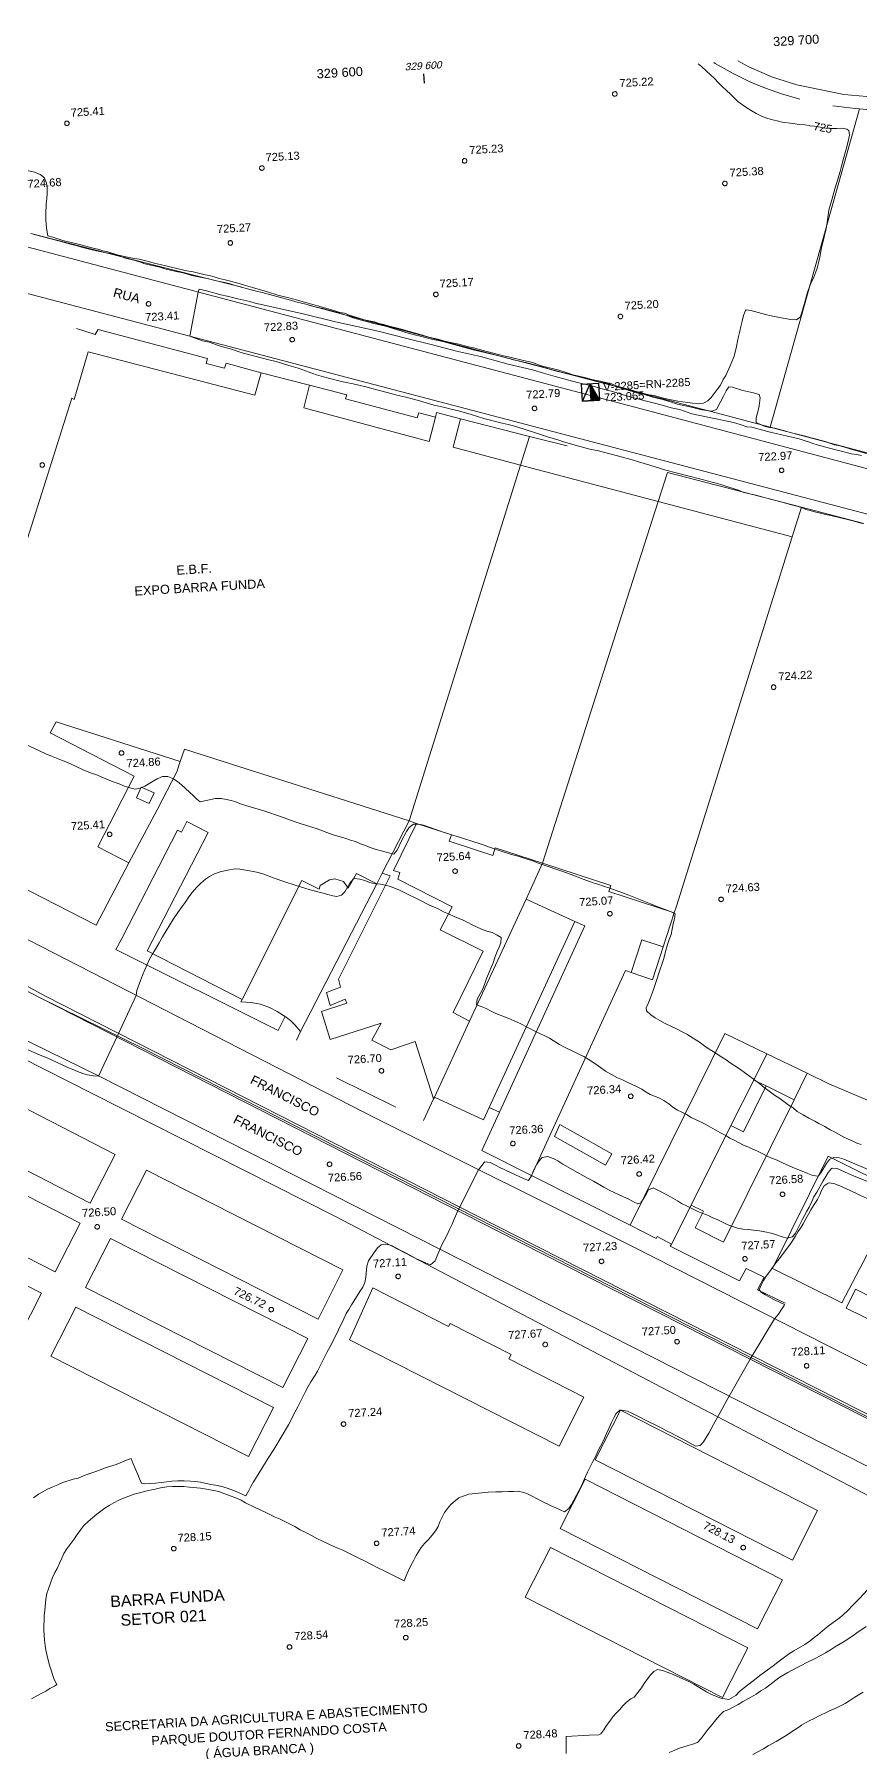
# Model space of a CAD drawing. Header units: metres. Extents: x 329311 to 330425, y 7396637 to 7397287.
# Drawn here: x 329525.1 to 329705.7, y 7396868.5 to 7397244.2 of the extents above; entities that cross this region are included whole.
import ezdxf
from ezdxf.enums import TextEntityAlignment as Align

# ---------------------------------------------------------------- set-up
doc = ezdxf.new("R2010")
doc.units = ezdxf.units.M
doc.layers.get('0').update_dxf_attribs({"lineweight": 18})
for name, color, linetype, lineweight in [('100_SIST_VIARIO_MEIO_FIO', 8, 'Continuous', 18), ('108_SEP_FIS_CANT_CENT_ILHA', 9, 'Continuous', 18), ('144_P_DUPLA_ASF_TOP', 7, 'Continuous', 18), ('160_P_SIMP_ASF_TOP', 7, 'Continuous', 18), ('206_MURO_E_MURO_ARRIMO', 9, 'Continuous', 18), ('216_EDIF_NOTAVEL', 9, 'Continuous', 18), ('218_EDIF_NOTAVEL_TOP', 7, 'Continuous', 18), ('506_LM_DISTRITO_TOP', 12, 'Continuous', 18), ('510_LM_SETOR_FISCAL_TOP', 134, 'Continuous', 18), ('600_CURVA_MESTRA', 9, 'Continuous', 18), ('602_CURVA_MESTRA_TOP', 9, 'Continuous', 18), ('604_CURVA_INTERM', 9, 'Continuous', 18), ('606_PTO_COTADO', 9, 'Continuous', 18), ('624_SEGM_CURVA_MESTRA', 14, 'Continuous', 18), ('626_SEGM_CURVA_INTERM', 7, 'Continuous', 18), ('712_V_REDE_SEC_II_PLANIALT', 7, 'Continuous', 18), ('902_MALHA_TEXTO_COORD_UTM', 7, 'Continuous', 13)]:
    doc.layers.add(name, color=color, linetype=linetype, lineweight=lineweight)
doc.layers.add('910_COORD_UTM_COR_ALEGRE', color=7, linetype='Continuous')
doc.styles.get("Standard").update_dxf_attribs({"font": 'arial.ttf'})
doc.styles.add('Style-Arial', font='arial.ttf', dxfattribs={"height": 2})

# ---------------------------------------------------------------- blocks, each defined once
blk = doc.blocks.new('SP20')
at = {"color": 0, "linetype": 'Continuous', "lineweight": 25}
for p, q in [((-1.85, -1.85), (0, 1.85)), ((-1.85, -1.85), (-1.85, 1.85)), ((-1.85, 1.85), (1.83, 1.85)), ((0, 1.85), (1.83, -1.85)), ((0, 1.85), (1.83, -1.85)), ((0, -1.85), (0, 1.85)), ((0.05, 1.63), (1.75, -1.8)), ((0.05, -1.8), (0.05, 1.63)), ((0.1, 1.42), (1.67, -1.75)), ((0.1, -1.75), (0.1, 1.42)), ((0.15, 1.21), (1.59, -1.7)), ((0.15, -1.7), (0.15, 1.21)), ((0.2, 0.99), (1.51, -1.65)), ((0.2, -1.65), (0.2, 0.99)), ((0.25, 0.78), (1.43, -1.6)), ((0.25, -1.6), (0.25, 0.78)), ((0.3, 0.56), (1.35, -1.55)), ((0.3, -1.55), (0.3, 0.56)), ((0.35, 0.35), (1.27, -1.5)), ((0.35, -1.5), (0.35, 0.35)), ((0.4, 0.14), (1.18, -1.45)), ((0.4, -1.45), (0.4, 0.14)), ((1.83, 1.85), (1.83, -1.85)), ((-1.85, -1.85), (1.83, -1.85)), ((1.83, -1.85), (-1.85, -1.85)), ((1.83, -1.85), (0, -1.85)), ((1.75, -1.8), (0.05, -1.8)), ((1.67, -1.75), (0.1, -1.75)), ((1.59, -1.7), (0.15, -1.7)), ((1.51, -1.65), (0.2, -1.65)), ((1.43, -1.6), (0.25, -1.6)), ((1.35, -1.55), (0.3, -1.55)), ((1.27, -1.5), (0.35, -1.5)), ((1.18, -1.45), (0.4, -1.45)), ((0.45, -0.08), (1.1, -1.4)), ((0.45, -1.4), (0.45, -0.08)), ((1.1, -1.4), (0.45, -1.4)), ((0.5, -0.29), (1.02, -1.35)), ((0.5, -1.35), (0.5, -0.29)), ((1.02, -1.35), (0.5, -1.35)), ((0.55, -0.5), (0.94, -1.3)), ((0.55, -1.3), (0.55, -0.5)), ((0.94, -1.3), (0.55, -1.3)), ((0.6, -0.72), (0.86, -1.25)), ((0.6, -1.25), (0.6, -0.72)), ((0.86, -1.25), (0.6, -1.25)), ((0.65, -0.93), (0.78, -1.2)), ((0.65, -1.2), (0.65, -0.93)), ((0.78, -1.2), (0.65, -1.2))]:
    blk.add_line(p, q, dxfattribs=at)
blk = doc.blocks.new('SP09')
at = {"color": 0, "linetype": 'Continuous'}
blk.add_lwpolyline([(-0.03, -0.51), (-0.14, -0.49), (-0.24, -0.46), (-0.31, -0.42), (-0.35, -0.39), (-0.42, -0.31), (-0.47, -0.24), (-0.51, -0.15), (-0.52, -0.09), (-0.52, 0.03), (-0.51, 0.11), (-0.48, 0.2), (-0.44, 0.27), (-0.4, 0.33), (-0.32, 0.39), (-0.23, 0.44), (-0.15, 0.48), (-0.1, 0.48), (-0.03, 0.48), (0.08, 0.48), (0.19, 0.44), (0.27, 0.4), (0.35, 0.32), (0.41, 0.23), (0.46, 0.11), (0.48, 0.03), (0.48, -0.03), (0.47, -0.08), (0.44, -0.21), (0.38, -0.3), (0.31, -0.38), (0.23, -0.44), (0.1, -0.49), (0.02, -0.51)], close=True, dxfattribs=at)

msp = doc.modelspace()

# ---------------------------------------------------------------- linework, layer by layer
at = {"layer": '100_SIST_VIARIO_MEIO_FIO'}
for points in [[(329678.888, 7397238.356), (329681.235, 7397237.094), (329686.469, 7397234.784), (329691.757, 7397233.157), (329702.028, 7397231.039), (329707.062, 7397230.552)], [(329819.765, 7397119.389), (329656.365, 7397162.646), (329523.464, 7397197.698)], [(329867.574, 7396871.964), (329845.803, 7396883.083), (329774.35, 7396918.953), (329655.803, 7396979.163), (329599.67, 7397007.19), (329494.173, 7397061.336), (329464.496, 7397076.166), (329463.35, 7397077.013), (329462.183, 7397079.682), (329462.049, 7397082.246), (329515.087, 7397187.232), (329518.264, 7397188.524), (329519.012, 7397188.562), (329519.93, 7397188.475)], [(329519.93, 7397188.475), (329758.258, 7397125.823), (329820.862, 7397109.088), (329851.422, 7397100.456)], [(329743.478, 7396664.674), (329750.841, 7396679.382), (329787.168, 7396752.325), (329838.14, 7396855.849), (329839.325, 7396859.816), (329838.454, 7396862.626), (329837.769, 7396863.536), (329800.981, 7396882.207), (329730.399, 7396919.294), (329539.28, 7397016.399), (329483.751, 7397043.591)]]:
    msp.add_lwpolyline(points, dxfattribs=at)
at = {"layer": '108_SEP_FIS_CANT_CENT_ILHA'}
msp.add_lwpolyline([(329526.51, 7397033.422), (329626.372, 7396982.501), (329731.831, 7396928.982), (329760.448, 7396913.938), (329787.512, 7396899.162), (329837.951, 7396873.714), (329839.124, 7396873.75), (329839.523, 7396874.497), (329838.142, 7396876.155), (329775.818, 7396908.153), (329751.91, 7396919.765), (329626.083, 7396983.651), (329527.381, 7397033.982), (329500.802, 7397048.433), (329458.108, 7397069.588), (329457.401, 7397068.783), (329457.811, 7397067.969), (329470.875, 7397060.501), (329505.52, 7397042.89), (329519.416, 7397037.192), (329521.844, 7397035.836)], close=True, dxfattribs=at)
msp.add_lwpolyline([(329526.51, 7397033.422), (329548.904, 7397022.407), (329715.477, 7396937.691), (329747.198, 7396921.085)], dxfattribs=at)
at = {"layer": '206_MURO_E_MURO_ARRIMO'}
for p, q in [((329673.638, 7397237.985), (329673.933, 7397237.806)), ((329673.933, 7397237.806), (329677.868, 7397235.582)), ((329677.868, 7397235.582), (329681.495, 7397233.795)), ((329681.495, 7397233.795), (329684.874, 7397232.381)), ((329684.874, 7397232.381), (329688.374, 7397231.167)), ((329688.374, 7397231.167), (329692.43, 7397230.005)), ((329699.599, 7397228.544), (329704.586, 7397227.971)), ((329704.586, 7397227.971), (329705.424, 7397227.899)), ((329705.424, 7397227.899), (329711.121, 7397227.408)), ((329538.241, 7397197.072), (329524.337, 7397200.629)), ((329550.18, 7397193.993), (329538.241, 7397197.072)), ((329561.122, 7397191.256), (329550.18, 7397193.993)), ((329570.18, 7397188.936), (329561.122, 7397191.256)), ((329570.423, 7397188.871), (329570.18, 7397188.936)), ((329614.452, 7397177.074), (329585.093, 7397184.94)), ((329534.333, 7397179.844), (329538.364, 7397178.521)), ((329538.364, 7397178.521), (329539.045, 7397179.648)), ((329539.045, 7397179.648), (329562.933, 7397173.312)), ((329641.886, 7397169.856), (329614.452, 7397177.074)), ((329562.933, 7397173.312), (329562.674, 7397172.192)), ((329562.674, 7397172.192), (329566.637, 7397171.154)), ((329566.637, 7397171.154), (329566.998, 7397172.255)), ((329566.998, 7397172.255), (329574.633, 7397170.165)), ((329674.091, 7397161.416), (329641.886, 7397169.856)), ((329585.235, 7397167.437), (329593.388, 7397165.339)), ((329593.388, 7397165.339), (329593.13, 7397164.477)), ((329593.13, 7397164.477), (329608.761, 7397160.308)), ((329608.761, 7397160.308), (329609.15, 7397161.447)), ((329609.15, 7397161.447), (329612.749, 7397160.479)), ((329618.23, 7397160.108), (329633.329, 7397156.23)), ((329685.93, 7397158.27), (329674.091, 7397161.416)), ((329716.839, 7397150.057), (329685.93, 7397158.27)), ((329633.329, 7397156.23), (329641.517, 7397154.172)), ((329663.513, 7397148.391), (329692.783, 7397140.782)), ((329692.783, 7397140.782), (329706.379, 7397137.247)), ((329493.099, 7397035.236), (329537.606, 7397012.668)), ((329591.117, 7397016.008), (329604.111, 7397009.643)), ((329537.606, 7397012.668), (329591.034, 7396985.613)), ((329622.897, 7397000.147), (329633.719, 7396994.691)), ((329633.719, 7396994.691), (329655.298, 7396983.812)), ((329591.034, 7396985.613), (329804.078, 7396873.93)), ((329655.298, 7396983.812), (329661.014, 7396980.93)), ((329661.014, 7396980.93), (329661.213, 7396981.359)), ((329661.213, 7396981.359), (329664.383, 7396979.648)), ((329664.383, 7396979.648), (329664.09, 7396979.192)), ((329664.09, 7396979.192), (329679.256, 7396971.682)), ((329679.256, 7396971.682), (329680.668, 7396974.333)), ((329680.668, 7396974.333), (329684.587, 7396972.431)), ((329684.587, 7396972.431), (329683.175, 7396969.678)), ((329683.175, 7396969.678), (329689.174, 7396966.742))]:
    msp.add_line(p, q, dxfattribs=at)
for points in [[(329705.424, 7397227.899), (329685.93, 7397158.27)], [(329633.329, 7397156.23), (329631.373, 7397149.98)], [(329661.473, 7397142.029), (329663.513, 7397148.391)], [(329690.749, 7397134.295), (329692.783, 7397140.782)], [(329545.769, 7397063.018), (329551.901, 7397074.635), (329556.239, 7397082.957), (329556.977, 7397085.161)], [(329601.148, 7397060.767), (329599.947, 7397058.435)], [(329632.562, 7397055.097), (329636.191, 7397062.945)], [(329662.529, 7397044.649), (329664.963, 7397052.113)], [(329633.719, 7396994.691), (329654.271, 7397039.486), (329655.551, 7397039.05)], [(329583.296, 7397026.125), (329582.351, 7397024.292)], [(329685.203, 7397021.274), (329676.049, 7397025.706), (329655.298, 7396983.812)], [(329682.335, 7397015.539), (329677.36, 7397005.592)], [(329693.98, 7397017.024), (329698.782, 7397014.699), (329720.319, 7397005.614), (329752.489, 7396994.993), (329753.627, 7396994.222), (329754.185, 7396993.621), (329754.538, 7396993), (329754.719, 7396992.334), (329754.648, 7396989.098), (329754.478, 7396983.914), (329754.351, 7396971.407), (329748.603, 7396958.209)], [(329610.168, 7397006.732), (329612.332, 7397011.404)], [(329622.897, 7397000.147), (329626.745, 7397008.534)], [(329668.669, 7396988.217), (329664.383, 7396979.648)]]:
    msp.add_lwpolyline(points, dxfattribs=at)
at = {"layer": '216_EDIF_NOTAVEL'}
msp.add_lwpolyline([(329514.803, 7397106.247), (329533.244, 7397164.614), (329533.815, 7397164.329), (329536.879, 7397174.736), (329573.272, 7397165.247), (329574.633, 7397170.165), (329585.235, 7397167.437), (329583.965, 7397162.535), (329611.406, 7397155.172), (329612.749, 7397160.479), (329612.979, 7397161.458), (329618.23, 7397160.108), (329616.609, 7397153.88), (329631.373, 7397149.98), (329607.05, 7397072.252), (329557.895, 7397087.898), (329556.977, 7397085.161), (329529.816, 7397093.881), (329528.573, 7397091.469), (329546.909, 7397082.019), (329538.932, 7397066.542), (329545.769, 7397063.018), (329538.587, 7397049.412), (329498.175, 7397070.117)], dxfattribs=at)
for points in [[(329631.373, 7397149.98), (329607.05, 7397072.252), (329608.652, 7397071.64), (329616.253, 7397069.162), (329615.79, 7397067.742), (329625.269, 7397064.651), (329625.815, 7397066.328), (329636.191, 7397062.945), (329652.871, 7397115.211), (329661.473, 7397142.029)], [(329661.473, 7397142.029), (329652.871, 7397115.211), (329636.191, 7397062.945), (329651.111, 7397058.08), (329650.683, 7397056.769), (329664.963, 7397052.113), (329665.438, 7397053.569), (329690.749, 7397134.295)], [(329548.43, 7397079.598), (329547.385, 7397077.22), (329550.206, 7397075.982), (329551.251, 7397078.36)], [(329570.482, 7397033.131), (329549.731, 7397043.825), (329563.044, 7397069.659), (329558.41, 7397072.047), (329557.214, 7397069.725), (329556.397, 7397070.146), (329544.19, 7397046.459), (329542.897, 7397044.119), (329578.354, 7397026.394), (329579.913, 7397029.42), (329579.576, 7397029.664), (329578.178, 7397030.509), (329576.488, 7397031.382), (329574.5, 7397032.111), (329572.39, 7397032.532), (329570.242, 7397032.652)], [(329601.148, 7397060.767), (329602.862, 7397060.208), (329591.572, 7397037.618), (329592.027, 7397035.843), (329588.918, 7397034.719), (329589.758, 7397031.857), (329593.058, 7397033.233), (329593.365, 7397032.371), (329587.818, 7397030.545), (329589.739, 7397024.383), (329600.864, 7397027.994), (329598.852, 7397024.264), (329602.998, 7397022.124), (329608.303, 7397024.001), (329612.332, 7397011.404), (329612.515, 7397011.8), (329620.226, 7397028.454), (329616.597, 7397030.298), (329623.158, 7397043.696), (329613.787, 7397048.392), (329616.396, 7397053.402), (329604.523, 7397059.442), (329605.001, 7397060.906), (329603.62, 7397061.357), (329608.652, 7397071.64), (329607.05, 7397072.252)], [(329570.482, 7397033.131), (329570.242, 7397032.652), (329572.39, 7397032.532), (329574.5, 7397032.111), (329576.488, 7397031.382), (329578.178, 7397030.509), (329579.576, 7397029.664), (329579.913, 7397029.42), (329581.108, 7397028.555), (329582.006, 7397027.591), (329583.296, 7397026.125), (329599.947, 7397058.435), (329595.474, 7397060.685), (329593.652, 7397057.504), (329592.642, 7397058.925), (329590.772, 7397059.535), (329589.604, 7397059.344), (329587.58, 7397058.103), (329587.309, 7397057.272), (329583.574, 7397059.175)], [(329632.562, 7397055.097), (329643.199, 7397050.244), (329624.528, 7397009.551), (329623.292, 7397006.856), (329612.515, 7397011.8), (329620.226, 7397028.454)], [(329643.199, 7397050.244), (329624.528, 7397009.551), (329626.745, 7397008.534), (329645.418, 7397049.232)], [(329662.529, 7397044.649), (329660.19, 7397037.473), (329655.551, 7397039.05), (329657.872, 7397046.167)], [(329500.74, 7397020.896), (329495.278, 7397010.29), (329537.303, 7396988.647), (329542.765, 7396999.253)], [(329685.203, 7397021.274), (329682.335, 7397015.539), (329685.049, 7397014.268), (329691.177, 7397011.234), (329693.98, 7397017.024)], [(329668.669, 7396988.217), (329677.36, 7397005.592), (329680.083, 7397004.243), (329685.049, 7397014.268), (329691.177, 7397011.234), (329675.758, 7396980.106), (329669.495, 7396983.208), (329671.325, 7396986.902)], [(329491.84, 7397006.393), (329486.377, 7396995.727), (329529.611, 7396973.58), (329535.075, 7396984.245)], [(329639.959, 7397005.831), (329638.78, 7397003.229), (329649.914, 7396996.917), (329651.317, 7396999.392)], [(329712.494, 7396987.651), (329713.931, 7396990.404), (329714.298, 7396991.106), (329698.597, 7396998.883), (329686.442, 7396974.343), (329701.618, 7396966.826)], [(329549.567, 7396995.862), (329592.547, 7396974.017), (329587.096, 7396963.292), (329544.116, 7396985.137)], [(329498.33, 7396983.346), (329493.54, 7396973.925), (329512.317, 7396964.378), (329495.255, 7396930.823), (329476.295, 7396940.463), (329471.495, 7396931.023), (329499.976, 7396916.542), (329526.627, 7396968.958)], [(329541.727, 7396980.938), (329584.832, 7396959.066), (329579.389, 7396948.339), (329536.284, 7396970.21)], [(329599.105, 7396970.091), (329615.638, 7396961.689), (329615.958, 7396962.319), (329629.291, 7396955.543), (329628.795, 7396954.566), (329645.224, 7396946.217), (329639.77, 7396935.485), (329593.96, 7396958.766)], [(329704.562, 7396969.803), (329702.547, 7396965.702), (329734.984, 7396949.763), (329736.9, 7396953.427)], [(329534.179, 7396965.924), (329577.375, 7396943.961), (329571.915, 7396933.223), (329528.719, 7396955.186)], [(329653.176, 7396943.361), (329696.284, 7396921.453), (329690.771, 7396910.607), (329647.664, 7396932.515)], [(329645.461, 7396928.25), (329688.647, 7396906.303), (329683.175, 7396895.535), (329639.988, 7396917.482)], [(329637.926, 7396913.357), (329681.047, 7396891.375), (329675.512, 7396880.516), (329632.39, 7396902.499)]]:
    msp.add_lwpolyline(points, close=True, dxfattribs=at)
at = {"layer": '600_CURVA_MESTRA', "elevation": 725, "flags": 128}
msp.add_lwpolyline([(329694.442, 7397224.216), (329693.478, 7397224.36), (329692.296, 7397224.479), (329690.985, 7397224.703), (329688.577, 7397224.973), (329687.423, 7397225.231), (329686.174, 7397225.577), (329685.183, 7397225.876), (329684.031, 7397226.291), (329682.877, 7397226.859), (329681.778, 7397227.488), (329680.839, 7397228.072), (329679.851, 7397228.744), (329678.88, 7397229.511), (329678.059, 7397230.279), (329677.348, 7397230.991), (329676.315, 7397231.97), (329675.481, 7397232.684), (329674.596, 7397233.556), (329673.741, 7397234.539), (329672.839, 7397235.421), (329672.029, 7397236.128), (329670.898, 7397237.158), (329670.169, 7397237.74)], dxfattribs=at)
at = {"layer": '600_CURVA_MESTRA'}
for points, elevation in [([(329658.621, 7397165.598), (329659.503, 7397165.39), (329660.577, 7397165.187), (329662.572, 7397164.642), (329663.634, 7397164.387), (329664.651, 7397164.21), (329665.754, 7397163.979), (329666.831, 7397163.791), (329667.921, 7397163.66), (329668.945, 7397163.561), (329670.164, 7397163.408), (329671.327, 7397163.554), (329672.273, 7397164.01), (329673.024, 7397164.789), (329673.648, 7397165.66), (329674.36, 7397166.518), (329675.038, 7397167.496), (329675.674, 7397168.721), (329676.201, 7397169.585), (329677.197, 7397171.72), (329677.658, 7397172.897), (329678.053, 7397173.839), (329678.591, 7397175.934), (329678.818, 7397177.122), (329678.986, 7397178.12), (329679.262, 7397179.298), (329679.533, 7397180.262), (329679.834, 7397181.486), (329680.092, 7397182.711), (329680.543, 7397183.823), (329680.7, 7397183.967), (329681.715, 7397183.78), (329684.933, 7397182.945), (329686.152, 7397182.626), (329688.359, 7397182.156), (329690.416, 7397181.821), (329691.648, 7397181.749), (329692.543, 7397182.423), (329693.485, 7397185.639), (329694.119, 7397187.799), (329694.514, 7397188.945), (329694.89, 7397189.909), (329695.376, 7397190.876), (329696.168, 7397193.011), (329696.516, 7397194.226), (329696.77, 7397195.449), (329696.998, 7397196.724), (329697.224, 7397197.868), (329697.486, 7397198.973), (329697.826, 7397200.209), (329698.133, 7397201.634), (329698.376, 7397203.053), (329698.767, 7397205.694), (329699.004, 7397206.756), (329699.407, 7397207.996), (329700.073, 7397210.417), (329700.49, 7397211.743), (329701.217, 7397214.175), (329701.53, 7397215.316), (329701.896, 7397216.761), (329702.571, 7397219.046), (329702.857, 7397220.16), (329703.25, 7397222.137), (329703.137, 7397223.137), (329702.683, 7397223.425), (329701.578, 7397223.637), (329700.499, 7397223.594)], 725), ([(329506.848, 7397213.873), (329506.969, 7397213.862), (329508.197, 7397213.894), (329509.261, 7397214.128), (329510.242, 7397214.645), (329510.949, 7397215.392), (329512, 7397215.744), (329513.045, 7397215.709), (329516.286, 7397215.335), (329517.626, 7397215.16), (329518.81, 7397215.071), (329519.909, 7397214.887), (329521.036, 7397214.762), (329522.306, 7397214.6), (329523.532, 7397214.396), (329525.149, 7397214.06), (329526.355, 7397213.554), (329526.948, 7397213.066)], 725), ([(329527.91, 7397210.285), (329527.872, 7397209.392), (329527.795, 7397208.267), (329527.681, 7397207.077), (329527.585, 7397204.833), (329527.608, 7397203.731), (329527.68, 7397202.414), (329527.809, 7397201.345), (329528.057, 7397200.151), (329529.103, 7397199.797), (329531.293, 7397199.12), (329532.507, 7397198.778), (329533.513, 7397198.564), (329535.567, 7397198.06), (329537.942, 7397197.438), (329538.945, 7397197.19), (329540.087, 7397196.851), (329541.151, 7397196.585), (329543.212, 7397195.991), (329545.743, 7397195.349), (329546.993, 7397195.19), (329548.02, 7397194.983), (329550.025, 7397194.48), (329551.287, 7397194.147), (329552.553, 7397193.837), (329553.812, 7397193.569), (329554.994, 7397193.292), (329558.399, 7397192.447), (329559.824, 7397192.237), (329562.165, 7397191.664), (329563.268, 7397191.459), (329564.407, 7397191.146), (329565.493, 7397190.811), (329566.793, 7397190.524), (329567.955, 7397190.217), (329569.007, 7397189.893), (329570.084, 7397189.625), (329571.254, 7397189.23), (329572.741, 7397188.83), (329576.045, 7397187.884), (329578.331, 7397187.146), (329580.414, 7397186.6), (329582.635, 7397186.059), (329583.812, 7397185.682), (329584.903, 7397185.416), (329586.962, 7397184.779), (329588.26, 7397184.442), (329590.791, 7397183.7), (329591.886, 7397183.378), (329592.897, 7397183.183), (329593.895, 7397182.792), (329596.069, 7397182.11), (329597.205, 7397181.787), (329598.285, 7397181.51), (329599.409, 7397181.284), (329600.412, 7397180.983), (329601.441, 7397180.748), (329602.643, 7397180.376), (329604.772, 7397179.835), (329608.071, 7397178.899), (329609.194, 7397178.605), (329610.329, 7397178.265), (329611.302, 7397177.949), (329613.592, 7397177.433), (329614.711, 7397177.118), (329616.806, 7397176.631), (329617.867, 7397176.401), (329619.983, 7397175.833), (329621.068, 7397175.614), (329623.164, 7397175.066), (329624.295, 7397174.724), (329626.517, 7397174.137), (329627.655, 7397173.868), (329628.754, 7397173.649), (329631.991, 7397172.896), (329633.029, 7397172.671), (329634.067, 7397172.422), (329635.077, 7397171.99), (329636.14, 7397171.639), (329637.344, 7397171.307), (329639.482, 7397170.806), (329641.756, 7397170.113), (329642.816, 7397169.762), (329643.81, 7397169.54), (329645.898, 7397169.011), (329646.96, 7397168.703), (329647.981, 7397168.475), (329648.836, 7397168.322)], 725), ([(329521.2, 7397089.838), (329526.227, 7397087.535), (329527.627, 7397086.868), (329528.823, 7397086.327), (329531.045, 7397085.445), (329532.327, 7397084.998), (329533.953, 7397084.213), (329535.897, 7397083.329), (329537.579, 7397082.667), (329538.874, 7397082.181), (329539.837, 7397081.789), (329541.05, 7397081.233), (329542.311, 7397080.715), (329543.637, 7397080.306), (329544.817, 7397079.788), (329545.988, 7397079.445), (329547.102, 7397079.17), (329548.196, 7397079.382), (329549.221, 7397079.833), (329551.034, 7397080.92), (329551.95, 7397081.41), (329553.087, 7397081.911), (329554.248, 7397081.93), (329555.333, 7397081.452), (329556.366, 7397080.834), (329557.278, 7397080.103), (329559.898, 7397077.675), (329560.617, 7397076.93), (329561.346, 7397076.401), (329562.369, 7397076.56), (329564.687, 7397077.11), (329565.887, 7397077.088), (329567.096, 7397076.916), (329568.076, 7397076.684), (329569.105, 7397076.337), (329570.132, 7397075.966), (329572.513, 7397075.186), (329573.779, 7397074.847), (329575.277, 7397074.409), (329576.581, 7397073.957), (329577.814, 7397073.5), (329578.916, 7397073.148), (329581.852, 7397072.079), (329583.179, 7397071.627), (329585.539, 7397070.907), (329586.9, 7397070.467), (329590.199, 7397069.243), (329592.956, 7397068.403), (329594.163, 7397067.971), (329595.305, 7397067.7), (329596.411, 7397067.164), (329597.434, 7397066.802), (329598.518, 7397066.389), (329599.602, 7397066.03), (329601.674, 7397065.441), (329603.682, 7397064.916), (329604.369, 7397065.822), (329605.353, 7397067.82), (329606.444, 7397069.883), (329607.008, 7397070.76), (329607.987, 7397071.468), (329609.037, 7397071.501), (329610.147, 7397071.303), (329612.863, 7397070.303), (329614.243, 7397069.832), (329616.786, 7397069.033), (329618.206, 7397068.58), (329621.397, 7397067.519), (329623.007, 7397067.012), (329624.371, 7397066.536), (329627.757, 7397065.4), (329629.189, 7397064.96), (329631.022, 7397064.423), (329632.815, 7397063.826), (329634.034, 7397063.442), (329635.042, 7397063.028), (329636.111, 7397062.649), (329640.612, 7397061.115), (329642.82, 7397060.343), (329645.02, 7397059.467), (329647.255, 7397058.677), (329648.258, 7397058.338), (329649.508, 7397057.969), (329650.91, 7397057.514), (329653.632, 7397056.488), (329655.055, 7397055.958), (329659.774, 7397054.037), (329660.98, 7397053.558), (329663.333, 7397052.711), (329664.439, 7397052.231), (329665.132, 7397051.891), (329664.998, 7397050.782), (329664.706, 7397049.687), (329664.534, 7397048.518), (329664.249, 7397047.393), (329663.881, 7397046.285), (329663.5, 7397045.209), (329663.202, 7397044.177), (329662.616, 7397041.879), (329662.213, 7397040.822), (329661.895, 7397039.753), (329661.505, 7397038.687), (329661.245, 7397037.713), (329660.468, 7397035.585), (329660.095, 7397034.505), (329659.721, 7397033.343), (329659.246, 7397032.275), (329658.853, 7397031.325), (329658.865, 7397030.672), (329659.848, 7397029.825), (329660.801, 7397029.173), (329661.829, 7397028.551), (329662.996, 7397027.91), (329665.583, 7397026.641), (329666.516, 7397026.168), (329667.678, 7397025.551), (329670.715, 7397023.648), (329671.63, 7397022.929), (329672.557, 7397022.328), (329673.485, 7397021.769), (329675.369, 7397020.575), (329676.293, 7397019.991), (329677.206, 7397019.341), (329678.996, 7397018.147), (329680.831, 7397016.799), (329682.769, 7397015.349), (329683.657, 7397014.704), (329684.615, 7397013.938), (329685.701, 7397013.116), (329686.9, 7397012.254), (329688.063, 7397011.483), (329690.058, 7397009.976), (329690.957, 7397009.438), (329691.825, 7397008.695), (329693.101, 7397007.904), (329694.37, 7397007.24), (329695.655, 7397006.54), (329696.549, 7397006.08), (329697.848, 7397005.382), (329699.047, 7397004.686), (329699.967, 7397004.257), (329701.882, 7397003.166), (329702.853, 7397002.671), (329703.878, 7397002.25), (329704.892, 7397001.762), (329705.848, 7397001.42)], 725), ([(329663.88, 7396868.494), (329664.925, 7396868.969), (329665.894, 7396869.373), (329667.973, 7396870.084), (329668.99, 7396870.353), (329670.014, 7396870.711), (329670.819, 7396871.572), (329672.403, 7396873.632), (329673.214, 7396874.659), (329674.032, 7396875.649), (329674.946, 7396876.707), (329675.737, 7396877.466), (329676.874, 7396877.96), (329677.856, 7396878.441), (329678.938, 7396879.041), (329679.869, 7396879.593), (329681.833, 7396880.678), (329682.832, 7396881.295), (329683.864, 7396881.974), (329684.89, 7396882.626), (329687.186, 7396884.328), (329688.045, 7396884.986), (329688.89, 7396885.524), (329689.787, 7396886.021), (329691.794, 7396887.101), (329692.812, 7396887.632), (329693.804, 7396888.104), (329695.757, 7396889.104), (329696.856, 7396889.671), (329698.028, 7396890.322), (329699.14, 7396890.987), (329699.974, 7396891.556), (329702.07, 7396892.792), (329704.014, 7396894.067), (329704.903, 7396894.668), (329706.909, 7396896.071)], 730)]:
    msp.add_lwpolyline(points, dxfattribs=dict(at, elevation=elevation))
at = {"layer": '604_CURVA_INTERM'}
for points, elevation in [([(329525.067, 7397200.378), (329530.685, 7397198.916), (329533.189, 7397198.257), (329534.207, 7397197.984), (329535.358, 7397197.643), (329538.045, 7397197.013), (329539.351, 7397196.713), (329541.637, 7397196.243), (329542.871, 7397195.942), (329543.985, 7397195.606), (329545.037, 7397195.268), (329547.146, 7397194.731), (329548.273, 7397194.36), (329549.231, 7397194.022), (329550.276, 7397193.759), (329552.489, 7397193.24), (329553.634, 7397192.898), (329556.078, 7397192.31), (329557.227, 7397192.095), (329558.321, 7397191.825), (329559.517, 7397191.44), (329560.961, 7397191.165), (329562.164, 7397190.965), (329563.207, 7397190.703), (329564.25, 7397190.418), (329565.573, 7397190.107), (329566.709, 7397189.888), (329567.885, 7397189.623), (329568.95, 7397189.285), (329572.506, 7397188.345), (329573.677, 7397188.034), (329574.856, 7397187.697), (329577.284, 7397187.084), (329578.386, 7397186.768), (329581.099, 7397186.086), (329582.214, 7397185.705), (329584.449, 7397185.166), (329586.765, 7397184.557), (329588.134, 7397184.244), (329589.484, 7397183.9), (329590.806, 7397183.533), (329593.486, 7397182.703), (329594.71, 7397182.217), (329595.787, 7397181.881), (329596.82, 7397181.638), (329599.276, 7397180.956), (329601.865, 7397180.335), (329604.439, 7397179.591), (329607.039, 7397178.791), (329608.196, 7397178.477), (329609.428, 7397178.198), (329611.587, 7397177.607), (329614.356, 7397177.039), (329616.749, 7397176.377), (329618.883, 7397175.756), (329619.915, 7397175.504), (329621.291, 7397175.134), (329622.636, 7397174.821), (329624.803, 7397174.286), (329626.332, 7397173.935), (329628.795, 7397173.274), (329629.837, 7397173.032), (329630.943, 7397172.801), (329633.607, 7397172.153), (329636.048, 7397171.487), (329637.092, 7397171.186), (329638.158, 7397170.812), (329639.208, 7397170.536), (329640.455, 7397170.25), (329641.562, 7397169.967), (329644.341, 7397169.34), (329645.531, 7397169.03), (329647.715, 7397168.385), (329648.806, 7397168.129), (329648.848, 7397168.12)], 724), ([(329648.928, 7397166.774), (329646.924, 7397167.312), (329644.101, 7397167.99), (329641.613, 7397168.616), (329638.896, 7397169.344), (329636.344, 7397170.104), (329633.94, 7397170.837), (329628.681, 7397172.082), (329622.574, 7397173.762), (329617.356, 7397174.935), (329611.813, 7397176.391), (329606.515, 7397177.671), (329600.225, 7397179.267), (329590.946, 7397181.316), (329584.141, 7397183.025), (329574.361, 7397185.168), (329573.349, 7397185.402), (329572.164, 7397185.735), (329569.56, 7397186.318), (329568.384, 7397186.631), (329567.206, 7397186.917), (329565.839, 7397187.216), (329562.732, 7397188.102), (329561.103, 7397188.459), (329560.873, 7397187.807), (329559.084, 7397178.199), (329560.43, 7397177.643), (329561.835, 7397177.191), (329563.282, 7397176.845), (329564.331, 7397176.53), (329565.336, 7397176.124), (329566.756, 7397175.703), (329567.741, 7397175.454), (329569.664, 7397174.804), (329570.764, 7397174.442), (329572.208, 7397174.083), (329574.978, 7397173.348), (329576.355, 7397173.024), (329577.921, 7397172.621), (329579.56, 7397172.158), (329581.209, 7397171.656), (329582.715, 7397171.167), (329586.763, 7397169.752), (329588.273, 7397169.285), (329589.93, 7397168.837), (329591.612, 7397168.444), (329593.266, 7397168.082), (329594.754, 7397167.729), (329597.576, 7397167.111), (329599.152, 7397166.672), (329603.294, 7397165.579), (329604.32, 7397165.306), (329606.252, 7397164.859), (329607.983, 7397164.43), (329609.566, 7397163.992), (329611.141, 7397163.483), (329612.8, 7397163.03), (329614.541, 7397162.636), (329616.217, 7397162.21), (329617.774, 7397161.847), (329620.587, 7397161.076), (329621.918, 7397160.618), (329623.331, 7397160.18), (329627.312, 7397159.172), (329628.631, 7397158.846), (329629.834, 7397158.574), (329631.006, 7397158.226), (329632.175, 7397157.815), (329634.608, 7397157.061), (329637.259, 7397156.201), (329639.693, 7397155.476), (329640.769, 7397155.114), (329643.054, 7397154.42), (329644.285, 7397154.082), (329646.786, 7397153.432), (329648.131, 7397153.16), (329650.877, 7397152.479), (329652.543, 7397152.01), (329655.745, 7397151.148), (329657.111, 7397150.727), (329658.403, 7397150.353), (329659.597, 7397149.986), (329660.772, 7397149.602), (329663.103, 7397148.878), (329667.65, 7397147.682), (329671.039, 7397146.809), (329672.159, 7397146.518), (329673.28, 7397146.271), (329674.384, 7397146.001), (329675.34, 7397145.671), (329676.68, 7397145.261), (329679.008, 7397144.48), (329680.181, 7397144.032), (329682.756, 7397143.389), (329684.882, 7397142.804), (329688.313, 7397141.933), (329689.309, 7397141.662), (329690.606, 7397141.284), (329691.728, 7397141.018), (329692.765, 7397140.727), (329693.697, 7397140.319), (329694.669, 7397140.068), (329695.924, 7397139.703), (329696.949, 7397139.469), (329698.025, 7397139.178), (329699.158, 7397138.955), (329701.569, 7397138.413), (329702.567, 7397138.173), (329704.275, 7397137.704), (329706.034, 7397137.253)], 723), ([(329705.922, 7397152.072), (329704.771, 7397152.277), (329703.718, 7397152.487), (329701.421, 7397153.047), (329700.244, 7397153.365), (329698.914, 7397153.691), (329696.519, 7397154.322), (329695.492, 7397154.659), (329694.542, 7397154.999), (329693.389, 7397155.372), (329692.236, 7397155.718), (329689.685, 7397156.332), (329687.206, 7397156.898), (329685.951, 7397157.209), (329681.904, 7397158.26), (329680.79, 7397158.393), (329679.557, 7397158.81), (329678.429, 7397159.143), (329677.242, 7397159.436), (329675.804, 7397159.721), (329674.462, 7397160.032), (329673.302, 7397160.238), (329672.262, 7397160.464), (329668.812, 7397161.199), (329666.398, 7397162.057), (329665.341, 7397162.289), (329664.303, 7397162.548), (329662.325, 7397163.122), (329660.935, 7397163.475), (329658.891, 7397163.934), (329656.408, 7397164.633), (329655.325, 7397164.951), (329653.068, 7397165.605)], 723)]:
    msp.add_lwpolyline(points, dxfattribs=dict(at, elevation=elevation))
at = {"layer": '604_CURVA_INTERM', "flags": 128}
for points, elevation in [([(329657.772, 7397165.599), (329658.214, 7397165.499), (329660.287, 7397164.854), (329662.469, 7397164.298), (329663.614, 7397163.985), (329664.609, 7397163.692), (329665.673, 7397163.31), (329666.701, 7397163.059), (329668.696, 7397162.623), (329669.846, 7397162.348), (329670.985, 7397162.108), (329672.113, 7397161.924), (329673.196, 7397161.785), (329674.175, 7397162.145), (329675.813, 7397165.209), (329676.314, 7397166.222), (329676.892, 7397167.126), (329677.686, 7397166.998), (329679.973, 7397166.333), (329681.235, 7397166.034), (329682.305, 7397165.8), (329683.491, 7397165.418), (329683.716, 7397164.676), (329683.618, 7397163.563), (329683.441, 7397162.536), (329682.862, 7397160.335), (329682.83, 7397159.305), (329683.809, 7397158.838), (329684.851, 7397158.455), (329685.859, 7397158.195), (329686.949, 7397158.051), (329689.323, 7397157.42), (329690.306, 7397157.131), (329692.419, 7397156.599), (329693.663, 7397156.31), (329694.778, 7397155.976), (329695.833, 7397155.698), (329696.879, 7397155.457), (329697.95, 7397155.133), (329699.98, 7397154.425), (329701.158, 7397154.22), (329702.445, 7397153.833), (329703.544, 7397153.478), (329704.613, 7397153.161), (329706.955, 7397152.528)], 724), ([(329523.375, 7397022.276), (329525.668, 7397021.289), (329526.727, 7397020.839), (329527.903, 7397020.377), (329530.049, 7397019.362), (329531.016, 7397018.924), (329532.372, 7397018.274), (329533.386, 7397017.894), (329534.516, 7397017.413), (329535.687, 7397016.965), (329536.707, 7397016.668), (329537.928, 7397016.463), (329539.121, 7397016.419), (329543.115, 7397024.955), (329547.317, 7397034.06), (329547.507, 7397035.148), (329548.31, 7397037.285), (329548.695, 7397038.479), (329550.23, 7397041.981), (329550.86, 7397042.971), (329551.589, 7397044.196), (329552.334, 7397045.537), (329553.105, 7397046.873), (329555.528, 7397050.819), (329556.415, 7397052.199), (329557.378, 7397053.523), (329558.027, 7397054.384), (329558.855, 7397055.586), (329559.592, 7397056.572), (329560.511, 7397057.641), (329561.497, 7397058.594), (329562.514, 7397059.491), (329563.374, 7397060.05), (329564.442, 7397060.599), (329565.703, 7397061.047), (329567.299, 7397061.437), (329569.002, 7397061.733), (329569.997, 7397061.615), (329572.55, 7397061.204), (329573.993, 7397060.951), (329575.272, 7397060.581), (329577.485, 7397059.703), (329579.812, 7397058.897), (329582.097, 7397058.143), (329584.232, 7397057.47), (329585.385, 7397057.133), (329587.896, 7397056.51), (329589.257, 7397056.133), (329590.293, 7397055.791), (329591.204, 7397055.673), (329592.201, 7397055.936), (329592.923, 7397056.659), (329594.031, 7397058.571), (329594.796, 7397059.486), (329595.114, 7397059.577), (329596.204, 7397059.486), (329597.289, 7397059.188), (329598.311, 7397058.736), (329599.64, 7397058.425), (329600.783, 7397058.361), (329601.79, 7397058.152), (329602.923, 7397057.888), (329604.882, 7397057.04), (329605.902, 7397056.553), (329609.199, 7397054.92), (329611.303, 7397053.873), (329612.353, 7397053.409), (329613.497, 7397052.869), (329614.526, 7397052.335), (329615.597, 7397051.885), (329616.83, 7397051.305), (329618.804, 7397050.516), (329619.708, 7397050.065), (329620.773, 7397049.463), (329622.795, 7397048.562), (329623.991, 7397048.095), (329625.162, 7397047.783), (329626.275, 7397047.253), (329627.144, 7397046.681), (329627.077, 7397045.572), (329626.694, 7397044.602), (329626.261, 7397043.617), (329625.845, 7397042.528), (329625.359, 7397041.185), (329624.907, 7397040.157), (329623.951, 7397037.766), (329623.482, 7397036.421), (329623.091, 7397035.464), (329622.609, 7397034.516), (329621.887, 7397033.202), (329621.737, 7397032.004), (329622.738, 7397031.604), (329623.868, 7397031.183), (329624.942, 7397030.574), (329625.933, 7397030.118), (329628.627, 7397029.052), (329629.956, 7397028.507), (329631.293, 7397027.896), (329634.66, 7397026.185), (329636.546, 7397025.307), (329637.688, 7397024.677), (329639.846, 7397023.302), (329640.957, 7397022.77), (329642.913, 7397021.759), (329644.108, 7397021.187), (329645.191, 7397020.689), (329646.11, 7397020.13), (329648.024, 7397018.88), (329649.914, 7397017.476), (329652.52, 7397016.037), (329653.645, 7397015.557), (329654.69, 7397015.067), (329656.858, 7397014.092), (329657.903, 7397013.551), (329658.785, 7397012.903), (329659.721, 7397012.4), (329660.659, 7397012.002), (329661.607, 7397011.638), (329662.682, 7397011.054), (329663.747, 7397010.32), (329664.659, 7397009.628), (329665.662, 7397008.98), (329666.579, 7397008.536), (329667.613, 7397007.983), (329668.645, 7397007.367), (329670.694, 7397006.402), (329671.847, 7397005.798), (329673.936, 7397004.655), (329674.934, 7397004.071), (329676.235, 7397003.438), (329677.125, 7397002.848), (329678.045, 7397002.389), (329678.976, 7397001.874), (329679.967, 7397001.391), (329681.169, 7397000.88), (329683.277, 7396999.894), (329684.479, 7396999.326), (329685.422, 7396998.848), (329686.459, 7396998.393), (329687.474, 7396998.055), (329688.613, 7396997.473), (329690.729, 7396996.509), (329694.163, 7396995.08), (329695.274, 7396994.662), (329696.384, 7396994.499), (329697.012, 7396995.281), (329698.254, 7396997.293), (329698.884, 7396998.144), (329699.873, 7396998.641), (329701.014, 7396998.555), (329702.029, 7396998.271), (329707.318, 7396995.992)], 726), ([(329524.883, 7396924.2), (329525.98, 7396924.988), (329526.924, 7396925.536), (329527.98, 7396926.076), (329529.114, 7396926.576), (329530.186, 7396927.072), (329531.32, 7396927.566), (329533.549, 7396928.257), (329534.635, 7396928.52), (329535.817, 7396929.031), (329537.235, 7396929.528), (329538.297, 7396929.854), (329539.292, 7396930.217), (329540.222, 7396930.596), (329541.515, 7396931.034), (329542.988, 7396931.477), (329545.238, 7396932.403), (329546.212, 7396932.779), (329546.675, 7396931.657), (329547.691, 7396929.332), (329548.081, 7396928.368), (329548.526, 7396927.389), (329549.255, 7396927.242), (329551.587, 7396927.4), (329554.076, 7396927.672), (329555.169, 7396927.825), (329556.415, 7396927.92), (329557.804, 7396927.94), (329559.227, 7396927.878), (329560.248, 7396927.779), (329561.378, 7396927.596), (329563.658, 7396927.151), (329564.702, 7396926.988), (329566.119, 7396926.663), (329567.475, 7396926.281), (329568.852, 7396925.76), (329571.279, 7396924.645), (329571.879, 7396925.686), (329572.404, 7396926.665), (329572.999, 7396927.713), (329573.607, 7396928.696), (329574.194, 7396929.698), (329576.199, 7396932.875), (329577.425, 7396934.756), (329579.229, 7396937.857), (329580.637, 7396940.183), (329581.326, 7396941.429), (329581.972, 7396942.779), (329582.681, 7396944.099), (329584.356, 7396947.444), (329584.927, 7396948.56), (329585.527, 7396949.56), (329586.471, 7396951.034), (329586.99, 7396951.928), (329589.042, 7396955.959), (329589.729, 7396957.287), (329590.43, 7396958.558), (329591.538, 7396960.941), (329592.7, 7396963.303), (329593.268, 7396964.469), (329593.794, 7396965.398), (329594.44, 7396966.397), (329595.666, 7396968.344), (329596.22, 7396969.308), (329596.85, 7396970.282), (329597.342, 7396971.275), (329597.555, 7396972.441), (329597.778, 7396974.887), (329598.11, 7396975.993), (329599.39, 7396977.856), (329600.117, 7396978.849), (329600.867, 7396979.547), (329601.946, 7396979.669), (329603.17, 7396979.341), (329605.228, 7396978.296), (329606.337, 7396977.674), (329608.488, 7396976.545), (329610.592, 7396975.6), (329611.657, 7396975.144), (329612.674, 7396976.046), (329613.162, 7396977.135), (329614.176, 7396979.501), (329614.72, 7396980.604), (329615.229, 7396981.537), (329615.829, 7396982.838), (329616.414, 7396984.03), (329616.863, 7396985.149), (329617.67, 7396986.938), (329622.191, 7396995.945), (329623.427, 7396997.554), (329623.589, 7396997.637), (329624.696, 7396997.486), (329625.735, 7396997.026), (329626.819, 7396996.461), (329629.14, 7396995.322), (329630.235, 7396994.801), (329632.184, 7396993.921), (329633.131, 7396993.581), (329633.762, 7396994.617), (329634.227, 7396995.778), (329634.832, 7396996.997), (329635.4, 7396997.86), (329636.095, 7396998.59), (329637.32, 7396998.844), (329638.487, 7396998.363), (329639.492, 7396997.853), (329640.598, 7396997.168), (329643.78, 7396995.304), (329646.141, 7396994.005), (329647.295, 7396993.418), (329649.575, 7396992.16), (329650.733, 7396991.487), (329653.841, 7396990.023), (329655.033, 7396989.474), (329656.076, 7396988.909), (329657.007, 7396988.464), (329657.675, 7396988.678), (329658.274, 7396989.707), (329658.8, 7396990.563), (329659.331, 7396991.556), (329660.385, 7396991.973), (329661.526, 7396991.412), (329663.605, 7396990.305), (329665.663, 7396989.118), (329666.575, 7396988.56), (329667.767, 7396987.983), (329668.976, 7396987.362), (329670.124, 7396986.839), (329671.237, 7396986.391), (329672.199, 7396985.982), (329673.371, 7396985.429), (329674.362, 7396985.038), (329675.492, 7396984.489), (329676.522, 7396983.964), (329677.668, 7396983.54), (329678.782, 7396983.192), (329679.916, 7396982.928), (329681.243, 7396982.862), (329682.288, 7396982.756), (329683.62, 7396982.571), (329684.792, 7396982.359), (329686.151, 7396982.063), (329687.289, 7396981.718), (329688.532, 7396981.257), (329689.658, 7396980.967), (329690.77, 7396981.234), (329691.432, 7396982.076), (329691.933, 7396982.977), (329692.939, 7396985.006), (329693.93, 7396986.86), (329694.423, 7396987.735), (329695.046, 7396988.98), (329695.46, 7396990.019), (329696.099, 7396991.054), (329697.487, 7396993.507), (329698.089, 7396994.462), (329698.618, 7396995.354), (329699.297, 7396996.188), (329699.443, 7396996.3), (329700.585, 7396996.184), (329703.811, 7396994.729), (329707.181, 7396993.358)], 727), ([(329707.669, 7396989.455), (329705.681, 7396990.314), (329704.769, 7396990.763), (329702.469, 7396991.822), (329701.281, 7396992.357), (329700.046, 7396992.833), (329698.914, 7396993.051), (329698.618, 7396993.035), (329697.728, 7396992.439), (329697.138, 7396991.369), (329696.758, 7396990.431), (329696.248, 7396989.435), (329695.525, 7396988.318), (329694.819, 7396987.163), (329694.293, 7396986.234), (329693.754, 7396985.175), (329693.148, 7396984.121), (329692.54, 7396983.188), (329691.954, 7396982.345), (329691.357, 7396981.375), (329690.778, 7396980.372), (329690.139, 7396979.415), (329688.552, 7396977.318), (329687.949, 7396976.516), (329687.178, 7396975.584), (329685.745, 7396973.588), (329685.037, 7396972.69), (329684.432, 7396971.739), (329683.927, 7396970.712), (329683.499, 7396969.668), (329684.013, 7396969.13), (329684.888, 7396968.582), (329685.921, 7396968.012), (329686.882, 7396967.517), (329689.041, 7396966.472), (329688.954, 7396966.278), (329688.427, 7396965.375), (329687.723, 7396964.378), (329686.889, 7396963.357), (329681.993, 7396955.278), (329681.558, 7396954.534), (329676.964, 7396946.397), (329675.999, 7396944.776), (329675.343, 7396943.52), (329673.502, 7396940.202), (329672.993, 7396939.285), (329672.497, 7396938.343), (329671.961, 7396937.375), (329671.329, 7396936.419), (329670.643, 7396935.617), (329669.62, 7396935.464), (329667.398, 7396936.73), (329666.407, 7396937.275), (329664.361, 7396938.337), (329663.288, 7396938.862), (329661.799, 7396939.645), (329658.534, 7396941.232), (329657.586, 7396941.743), (329655.652, 7396942.747), (329654.73, 7396943.181), (329653.406, 7396943.403), (329653.084, 7396943.348), (329652.297, 7396942.64), (329651.745, 7396941.687), (329651.237, 7396940.654), (329650.65, 7396939.371), (329650.25, 7396938.42), (329649.386, 7396936.586), (329648.868, 7396935.517), (329648.275, 7396934.377), (329647.725, 7396933.197), (329647.185, 7396932.13), (329646.588, 7396931.018), (329645.992, 7396929.84), (329645.551, 7396928.846), (329645.145, 7396927.824), (329644.634, 7396926.668), (329644.133, 7396925.727), (329643.566, 7396924.754), (329643.036, 7396923.729), (329642.486, 7396922.721), (329641.913, 7396921.849), (329640.988, 7396921.133), (329640.055, 7396921.568), (329639.104, 7396922.042), (329638.061, 7396922.467), (329636.054, 7396923.412), (329633.924, 7396924.541), (329632.905, 7396925.11), (329632.053, 7396925.398), (329630.873, 7396925.644), (329629.79, 7396925.571), (329628.763, 7396925.574), (329627.33, 7396925.485), (329625.933, 7396925.488), (329624.293, 7396925.456), (329620.038, 7396924.996), (329619.013, 7396924.672), (329617.902, 7396924.206), (329617.062, 7396923.583), (329616.145, 7396922.768), (329615.396, 7396921.908), (329614.765, 7396920.968), (329613.75, 7396918.978), (329613.324, 7396917.953), (329612.778, 7396917.015), (329612.054, 7396916.012), (329611.263, 7396915.121), (329610.386, 7396914.226), (329609.663, 7396913.359), (329608.571, 7396911.593), (329608.022, 7396910.61), (329607.398, 7396909.413), (329606.837, 7396908.29), (329606.387, 7396907.129), (329605.921, 7396906.052), (329604.027, 7396906.996), (329602.733, 7396907.684), (329601.419, 7396908.322), (329600.492, 7396908.749), (329598.514, 7396909.772), (329597.524, 7396910.285), (329595.542, 7396911.246), (329594.58, 7396911.748), (329593.559, 7396912.253), (329592.49, 7396912.755), (329591.448, 7396913.22), (329590.418, 7396913.624), (329589.441, 7396914.055), (329588.081, 7396914.701), (329586.804, 7396915.339), (329585.64, 7396915.994), (329584.559, 7396916.552), (329583.2, 7396917.227), (329582.04, 7396917.911), (329580.83, 7396918.532), (329578.824, 7396919.529), (329577.747, 7396920.009), (329575.529, 7396921.103), (329574.429, 7396921.613), (329573.316, 7396922.098), (329571.234, 7396923.127), (329570.302, 7396923.66), (329569.117, 7396924.174), (329567.869, 7396924.668), (329566.73, 7396925.072), (329565.423, 7396925.576), (329563.956, 7396925.915), (329562.71, 7396926.135), (329561.416, 7396926.319), (329559.032, 7396926.559), (329557.787, 7396926.688), (329556.47, 7396926.712), (329555.27, 7396926.679), (329554.044, 7396926.581), (329552.683, 7396926.358), (329551.488, 7396926.088), (329549.344, 7396925.647), (329548.052, 7396925.328), (329546.897, 7396924.974), (329545.71, 7396924.542), (329544.57, 7396924.105), (329543.565, 7396923.66), (329542.492, 7396923.101), (329541.439, 7396922.507), (329540.488, 7396921.941), (329539.581, 7396921.313), (329538.718, 7396920.641), (329536.845, 7396919.003), (329535.909, 7396918.137), (329535.249, 7396917.315), (329534.459, 7396916.214), (329533.706, 7396915.113), (329532.203, 7396913.058), (329531.549, 7396912.038), (329531.06, 7396911.026), (329530.599, 7396909.934), (329530.072, 7396908.768), (329529.593, 7396907.868), (329529.067, 7396906.816), (329528.184, 7396904.327), (329527.83, 7396903.263), (329527.605, 7396902.03), (329527.386, 7396899.625), (329527.257, 7396898.411), (329527.223, 7396897.37), (329527.155, 7396896.358), (329527.182, 7396895.275), (329527.285, 7396893.097), (329527.438, 7396891.921), (329527.608, 7396890.913), (329527.836, 7396889.917), (329528.087, 7396888.684), (329528.4, 7396887.592), (329529.424, 7396884.475), (329530.002, 7396883.38), (329529.501, 7396883.036), (329528.496, 7396882.506), (329527.566, 7396881.949), (329526.421, 7396881.317), (329524.462, 7396880.289)], 728), ([(329641.345, 7396868.298), (329641.349, 7396869.372), (329641.304, 7396871.773), (329641.309, 7396871.988), (329646.343, 7396872.286), (329648.49, 7396872.41), (329648.914, 7396872.616), (329649.558, 7396873.507), (329650.174, 7396874.452), (329650.849, 7396875.395), (329651.555, 7396876.33), (329652.313, 7396877.182), (329653.052, 7396877.939), (329653.751, 7396878.715), (329654.539, 7396879.534), (329655.473, 7396880.27), (329656.222, 7396880.59), (329657.769, 7396882.681), (329658.372, 7396883.596), (329659.733, 7396885.473), (329660.465, 7396886.221), (329661.33, 7396886.707), (329662.363, 7396886.463), (329663.64, 7396886.027), (329664.879, 7396885.519), (329666.066, 7396885.01), (329668.327, 7396883.982), (329669.252, 7396883.483), (329671.998, 7396881.82), (329672.971, 7396881.294), (329674.191, 7396880.78), (329675.139, 7396880.439), (329676.924, 7396880.082), (329678.41, 7396880.977), (329679.125, 7396881.761), (329680.04, 7396882.527), (329681.23, 7396883.438), (329682.85, 7396884.741), (329683.689, 7396885.35), (329686.582, 7396887.501), (329687.614, 7396888.285), (329689.956, 7396889.99), (329691.112, 7396890.741), (329693.482, 7396892.127), (329694.644, 7396892.938), (329695.514, 7396893.653), (329696.355, 7396894.252), (329697.399, 7396895.161), (329698.601, 7396896.129), (329699.692, 7396896.913), (329700.722, 7396897.683), (329701.699, 7396898.506), (329703.034, 7396899.718), (329703.878, 7396900.557), (329705.436, 7396902.194), (329707.183, 7396904.072)], 729), ([(329682.147, 7396868.09), (329684.461, 7396869.353), (329685.494, 7396869.965), (329687.262, 7396870.941), (329689.089, 7396872.06), (329691.161, 7396873.407), (329692.168, 7396874.054), (329692.74, 7396874.493), (329694.279, 7396875.35), (329695.701, 7396876.034), (329696.377, 7396876.405), (329698.773, 7396877.569), (329700.279, 7396878.251), (329702.285, 7396879.268), (329703.312, 7396879.873), (329704.414, 7396880.589), (329706.263, 7396881.701)], 731)]:
    msp.add_lwpolyline(points, dxfattribs=dict(at, elevation=elevation))
at = {"layer": '624_SEGM_CURVA_MESTRA', "elevation": 725}
for points in [[(329700.499, 7397223.594), (329700.322, 7397223.587), (329699.038, 7397223.573), (329698.018, 7397223.675), (329696.845, 7397223.894), (329695.608, 7397224.089), (329694.595, 7397224.193), (329694.442, 7397224.216)], [(329526.948, 7397213.066), (329527.332, 7397212.75), (329527.725, 7397211.64), (329527.921, 7397210.559), (329527.91, 7397210.285)], [(329648.836, 7397168.322), (329649.09, 7397168.277), (329651.289, 7397167.725), (329652.244, 7397167.341), (329653.283, 7397167.05), (329656.387, 7397166.123), (329658.621, 7397165.598)]]:
    msp.add_lwpolyline(points, dxfattribs=at)
at = {"layer": '626_SEGM_CURVA_INTERM'}
for points, elevation in [([(329648.848, 7397168.12), (329649.977, 7397167.891), (329651.027, 7397167.624), (329652.118, 7397167.195), (329653.105, 7397166.867), (329655.855, 7397166.075), (329657.093, 7397165.752), (329657.772, 7397165.599)], 724), ([(329653.068, 7397165.605), (329652.923, 7397165.647), (329650.673, 7397166.273), (329649.483, 7397166.625), (329648.928, 7397166.774)], 723)]:
    msp.add_lwpolyline(points, dxfattribs=dict(at, elevation=elevation))
at = {"layer": '910_COORD_UTM_COR_ALEGRE', "color": 253, "flags": 128}
msp.add_lwpolyline([(329610.153, 7397235.501), (329610.27, 7397233.504)], dxfattribs=at)

# ---------------------------------------------------------------- block references
at = {"layer": '606_PTO_COTADO', "rotation": 3.377855659799661}
for p in [(329651.983, 7397231.155, 725.225), (329532.233, 7397224.725, 725.415), (329574.832, 7397214.937, 725.13), (329619.162, 7397216.519, 725.235), (329676.052, 7397211.573, 725.38), (329567.949, 7397198.584, 725.27), (329550.071, 7397185.253, 723.41), (329612.876, 7397187.32, 725.175), (329653.207, 7397182.496, 725.205), (329581.473, 7397177.422, 722.83), (329634.451, 7397162.399, 722.79), (329526.846, 7397150.013, 724.345), (329688.463, 7397148.851, 722.975), (329686.716, 7397101.445, 724.225), (329544.157, 7397087.068, 724.86), (329541.568, 7397069.275, 725.415), (329617.076, 7397061.227, 725.64), (329675.219, 7397055.054, 724.63), (329650.909, 7397051.911, 725.07), (329600.974, 7397017.574, 726.7), (329655.47, 7397012.012, 726.345), (329629.717, 7397001.676, 726.36), (329589.634, 7396997.145, 726.56), (329657.315, 7396995.006, 726.42), (329688.654, 7396990.571, 726.585), (329538.84, 7396983.47, 726.505), (329649.086, 7396975.91, 727.235), (329680.448, 7396976.471, 727.575), (329604.628, 7396972.626, 727.11), (329576.892, 7396965.368, 726.725), (329636.766, 7396957.735, 727.67), (329665.596, 7396958.346, 727.5), (329693.915, 7396953.08, 728.11), (329592.689, 7396940.342, 727.245), (329599.931, 7396914.262, 727.739), (329555.59, 7396913.111, 728.155), (329680.058, 7396913.338, 728.13), (329580.893, 7396891.611, 728.544), (329606.3, 7396893.655, 728.255), (329630.98, 7396869.979, 728.47)]:
    msp.add_blockref('SP09', p, dxfattribs=at)
at = {"layer": '712_V_REDE_SEC_II_PLANIALT', "rotation": 3.377855659799661}
msp.add_blockref('SP20', (329646.667, 7397165.915, 723.07), dxfattribs=at)
msp.add_blockref('SP20', (329646.667, 7397165.915, 723.07), dxfattribs=at)
msp.add_blockref('SP20', (329646.667, 7397165.915, 723.07), dxfattribs=at)
msp.add_blockref('SP20', (329646.667, 7397165.915, 723.07), dxfattribs=at)

# ---------------------------------------------------------------- texts
at = {"layer": '144_P_DUPLA_ASF_TOP', "style": 'Style-Arial'}
for rotation, p in [(332.98589, (329572.526, 7397015.814)), (333.03288, (329568.835, 7397007.16))]:
    msp.add_text('FRANCISCO', height=2, rotation=rotation, dxfattribs=at).set_placement(p, align=Align.MIDDLE_LEFT)
at = {"layer": '160_P_SIMP_ASF_TOP', "style": 'Style-Arial'}
msp.add_text('RUA', height=2, rotation=345.24864, dxfattribs=at).set_placement((329542.421, 7397187.808), align=Align.MIDDLE_LEFT)
at = {"layer": '218_EDIF_NOTAVEL_TOP', "style": 'Style-Arial'}
for s, p in [('E.B.F.', (329556.181, 7397126.003)), ('EXPO BARRA FUNDA', (329547.012, 7397121.446)), ('SECRETARIA DA AGRICULTURA E ABASTECIMENTO', (329540.596, 7396873.136)), ('PARQUE DOUTOR FERNANDO COSTA', (329550.719, 7396870.118)), ('( ÁGUA BRANCA )', (329562.542, 7396867.252))]:
    msp.add_text(s, height=2, rotation=3.37786, dxfattribs=at).set_placement(p)
at = {"layer": '506_LM_DISTRITO_TOP', "style": 'Style-Arial'}
msp.add_text('BARRA FUNDA', height=2.5, rotation=3.37786, dxfattribs=at).set_placement((329541.743, 7396900.281))
at = {"layer": '510_LM_SETOR_FISCAL_TOP', "style": 'Style-Arial'}
msp.add_text('SETOR 021', height=2.5, rotation=3.37786, dxfattribs=at).set_placement((329543.997, 7396896.203))
at = {"layer": '602_CURVA_MESTRA_TOP', "style": 'Style-Arial'}
msp.add_text('725', height=1.75, rotation=349.42776, dxfattribs=at).set_placement((329697.448, 7397223.782), align=Align.MIDDLE_CENTER)
at = {"layer": '606_PTO_COTADO', "style": 'Style-Arial'}
for s, rotation, p in [('725.22', 3.37786, (329656.703, 7397233.7, 725.225)), ('725.41', 3.37786, (329536.747, 7397227.258, 725.415)), ('725.13', 3.37786, (329579.345, 7397217.47, 725.13)), ('725.23', 3.37786, (329623.882, 7397219.065, 725.235)), ('725.38', 3.37786, (329680.771, 7397214.118, 725.38)), ('724.68', 3.37786, (329527.302, 7397211.679, 724.68)), ('725.27', 3.37786, (329568.727, 7397201.804, 725.27)), ('725.17', 3.37786, (329617.39, 7397189.853, 725.175)), ('725.20', 3.37786, (329657.824, 7397185.035, 725.205)), ('723.41', 3.37786, (329553.019, 7397182.522, 723.41)), ('722.83', 3.37786, (329578.991, 7397180.295, 722.83)), ('722.79', 3.37786, (329636.312, 7397165.57, 722.79)), ('722.97', 3.37786, (329687.04, 7397151.92, 722.975)), ('724.22', 3.37786, (329691.436, 7397103.99, 724.225)), ('724.86', 3.37786, (329548.949, 7397084.995, 724.86)), ('725.41', 3.37786, (329536.787, 7397071.259, 725.415)), ('725.64', 3.37786, (329616.749, 7397064.413, 725.64)), ('724.63', 3.37786, (329679.939, 7397057.599, 724.63)), ('725.07', 3.37786, (329647.899, 7397054.639, 725.07)), ('726.70', 3.37786, (329597.295, 7397020.176, 726.7)), ('726.34', 3.37786, (329649.64, 7397013.436, 726.345)), ('726.36', 3.37786, (329632.614, 7397004.715, 726.36)), ('726.42', 3.37786, (329656.988, 7396998.191, 726.42)), ('726.56', 3.37786, (329592.967, 7396994.378, 726.56)), ('726.58', 3.37786, (329689.431, 7396993.791, 726.585)), ('726.50', 3.37786, (329539.238, 7396986.686, 726.505)), ('727.23', 3.37786, (329648.759, 7396979.095, 727.235)), ('727.57', 3.37786, (329683.346, 7396979.509, 727.575)), ('727.11', 3.37786, (329602.82, 7396975.616, 727.11)), ('726.72', 334.0648, (329572.19, 7396967.979, 726.725)), ('727.67', 3.37786, (329632.385, 7396960, 727.67)), ('727.50', 3.37786, (329661.589, 7396960.736, 727.5)), ('728.11', 3.37786, (329694.275, 7396956.295, 728.11)), ('727.24', 3.37786, (329597.408, 7396942.888, 727.245)), ('727.74', 3.37786, (329604.65, 7396916.807, 727.739)), ('728.13', 332.1303, (329674.772, 7396916.618, 728.13)), ('728.15', 3.37786, (329560.103, 7396915.644, 728.155)), ('728.25', 3.37786, (329607.439, 7396896.866, 728.255)), ('728.54', 3.37786, (329585.612, 7396894.156, 728.544)), ('728.48', 3.37786, (329635.699, 7396872.524, 728.47))]:
    msp.add_text(s, height=1.75, rotation=rotation, dxfattribs=at).set_placement(p, align=Align.MIDDLE_CENTER)
at = {"layer": '712_V_REDE_SEC_II_PLANIALT', "style": 'Style-Arial'}
for s, p in [('V-2285=RN-2285', (329649.475, 7397166.188, 723.065)), ('723.065', (329649.65, 7397163.873, 723.065))]:
    msp.add_text(s, height=1.75, rotation=3.37786, dxfattribs=at).set_placement(p)
at = {"layer": '902_MALHA_TEXTO_COORD_UTM'}
for s, p in [('329 700', (329691.695, 7397241.266)), ('329 600', (329591.937, 7397234.213))]:
    msp.add_text(s, height=2, rotation=3.37786, dxfattribs=at).set_placement(p, align=Align.BOTTOM_CENTER)
at = {"layer": '910_COORD_UTM_COR_ALEGRE', "color": 253, "oblique": 15}
msp.add_text('329 600', height=1.6, rotation=3.37786, dxfattribs=at).set_placement((329610.047, 7397237.298), align=Align.MIDDLE_CENTER)

doc.saveas('drawing.dxf')
